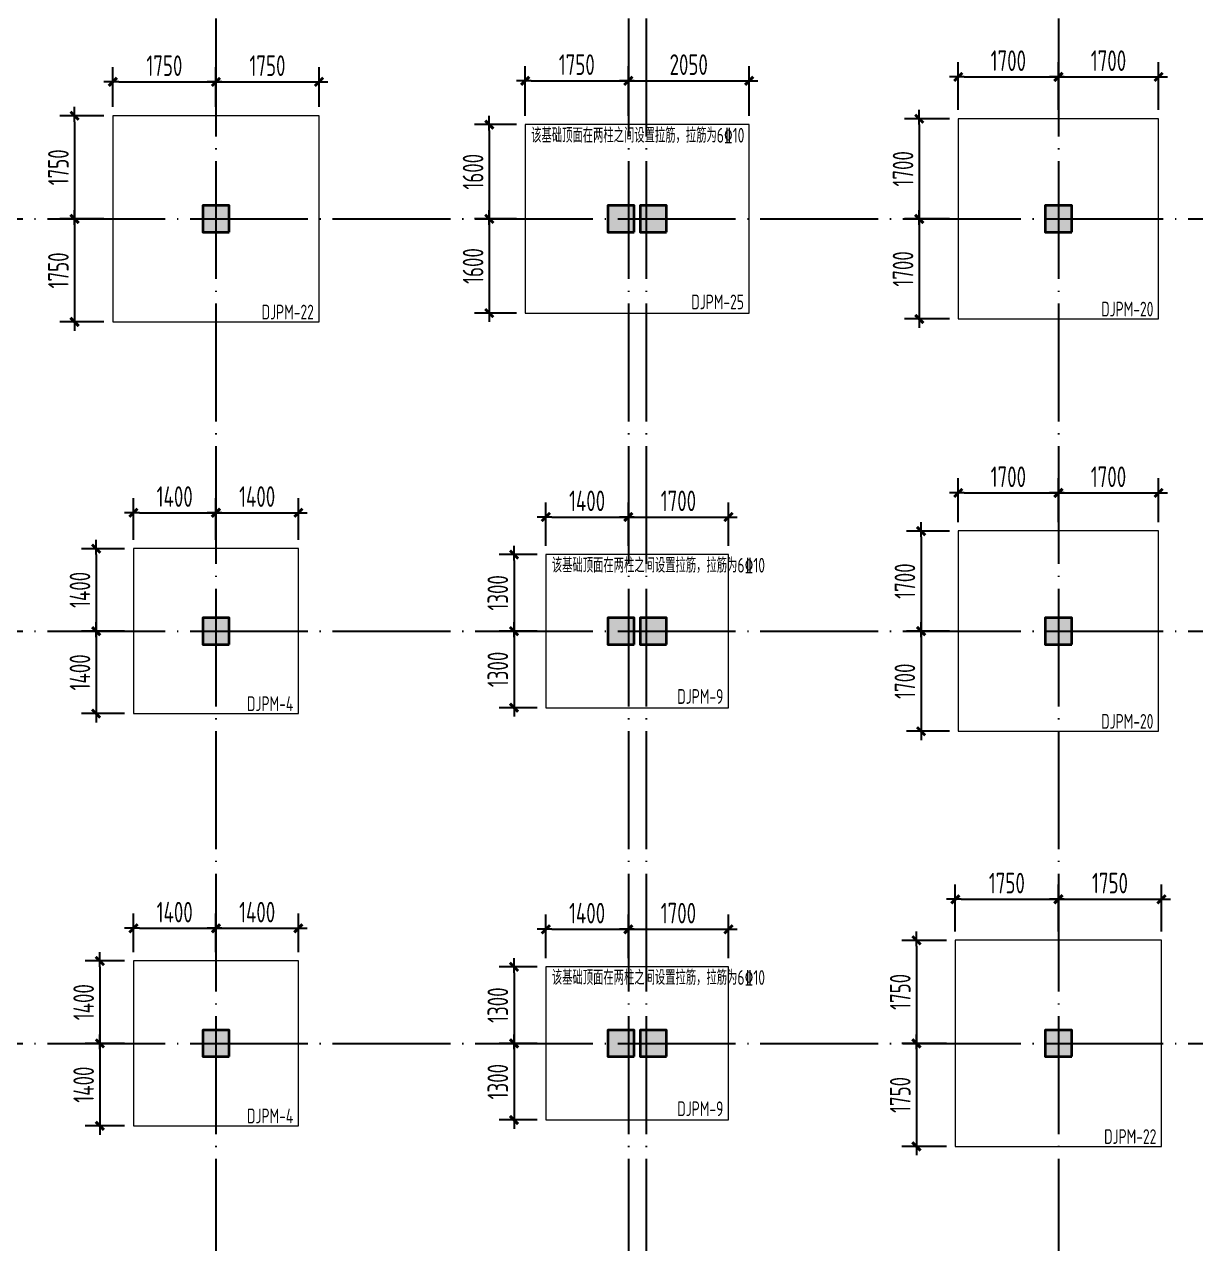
# Model space of a CAD drawing. Extents: x 8268344 to 8869063, y 669070 to 951310.
# Drawn here: x 8320939 to 8340819, y 724300 to 745001 of the extents above; entities that cross this region are included whole.
import ezdxf
from ezdxf.enums import TextEntityAlignment as Align

# ---------------------------------------------------------------- set-up
doc = ezdxf.new("R2010")
doc.units = 0
doc.header["$LTSCALE"] = 1000
doc.linetypes.add('DOTE', pattern=[2.42, 2, -0.2, 0.02, -0.2])
doc.layers.get('0').update_dxf_attribs({"linetype": 'CONTINUOUS'})
doc.layers.get('Defpoints').update_dxf_attribs({"linetype": 'CONTINUOUS'})
for name, color, linetype, lineweight in [('1505', 2, 'CONTINUOUS', 18), ('1526', 7, 'CONTINUOUS', 18), ('柱', 2, 'CONTINUOUS', 35)]:
    doc.layers.add(name, color=color, linetype=linetype, lineweight=lineweight)
for name, color, linetype in [('DIM', 3, 'CONTINUOUS'), ('DOTE', 1, 'DOTE'), ('柱涂实', 54, 'CONTINUOUS')]:
    doc.layers.add(name, color=color, linetype=linetype)
doc.styles.add('PkpmHz', font='Pkpmeng', dxfattribs={"width": 0.7, "bigfont": 'hztxt'})
doc.styles.add('TSSD_Dimension', font='Tssdeng.shx', dxfattribs={"width": 0.7, "bigfont": 'tssdchn.shx'})
doc.dimstyles.new('TSSD_100_100$0', dxfattribs={"dimtxt": 350, "dimasz": 100, "dimexe": 250, "dimexo": 150, "dimgap": 100, "dimtad": 1, "dimdec": 0, "dimzin": 0, "dimdsep": 46, "dimtxsty": 'TSSD_Dimension', "dimblk": '_TSDBK', "dimblk1": '_TSDBK', "dimblk2": '_TSDBK', "dimsah": 1, "dimcen": 0, "dimclrt": 7, "dimadec": 0, "dimazin": 0, "dimtfac": 1, "dimtdec": 0, "dimtix": 1, "dimtmove": 2, "dimatfit": 3, "dimldrblk": '_TSDBK', "dimfxl": 0, "dimtolj": 1, "dimtzin": 0, "dimarcsym": 0})

# ---------------------------------------------------------------- blocks, each defined once
blk = doc.blocks.new('_TSDBK')
blk.add_line((-1, 0), (1.5, 0))
at = {"const_width": 0.5}
blk.add_lwpolyline([(-0.7, -0.7), (0.7, 0.7)], dxfattribs=at)
blk = doc.blocks.new('*D2683')
at = {"layer": 'Defpoints', "color": 0}
for p in [(8329790, 728999), (8329250, 727699), (8329790, 727699)]:
    blk.add_point(p, dxfattribs=at)
at = {"layer": 'DIM', "color": 0, "lineweight": -2}
for p, q in [((8329640, 728999), (8329000, 728999)), ((8329250, 728899), (8329250, 727799)), ((8329640, 727699), (8329000, 727699))]:
    blk.add_line(p, q, dxfattribs=at)
at = {"layer": 'DIM', "color": 0, "lineweight": -2, "xscale": 100, "yscale": 100, "zscale": 100}
for p, rotation in [((8329250, 728999), 90), ((8329250, 727699), 270)]:
    blk.add_blockref('_TSDBK', p, dxfattribs=dict(at, rotation=rotation))
at = {"layer": 'DIM', "color": 7, "insert": (8328975, 728349), "char_height": 350, "attachment_point": 5, "rotation": 90, "style": 'TSSD_Dimension'}
blk.add_mtext('\\A1;1300', dxfattribs=at)
blk = doc.blocks.new('*D2684')
at = {"layer": 'Defpoints', "color": 0}
for p in [(8329790, 727699), (8329250, 726399), (8329790, 726399)]:
    blk.add_point(p, dxfattribs=at)
at = {"layer": 'DIM', "color": 0, "lineweight": -2}
for p, q in [((8329640, 727699), (8329000, 727699)), ((8329250, 727599), (8329250, 726499)), ((8329640, 726399), (8329000, 726399))]:
    blk.add_line(p, q, dxfattribs=at)
at = {"layer": 'DIM', "color": 0, "lineweight": -2, "xscale": 100, "yscale": 100, "zscale": 100}
for p, rotation in [((8329250, 727699), 90), ((8329250, 726399), 270)]:
    blk.add_blockref('_TSDBK', p, dxfattribs=dict(at, rotation=rotation))
at = {"layer": 'DIM', "color": 7, "insert": (8328975, 727049), "char_height": 350, "attachment_point": 5, "rotation": 90, "style": 'TSSD_Dimension'}
blk.add_mtext('\\A1;1300', dxfattribs=at)
blk = doc.blocks.new('*D2685')
at = {"layer": 'Defpoints', "color": 0}
for p in [(8331190, 729636), (8329790, 728999), (8331190, 728999)]:
    blk.add_point(p, dxfattribs=at)
at = {"layer": 'DIM', "color": 0, "lineweight": -2}
for p, q in [((8329790, 729149), (8329790, 729886)), ((8331190, 729149), (8331190, 729886)), ((8329890, 729636), (8331090, 729636))]:
    blk.add_line(p, q, dxfattribs=at)
at = {"layer": 'DIM', "color": 0, "lineweight": -2, "xscale": 100, "yscale": 100, "zscale": 100, "rotation": 180}
blk.add_blockref('_TSDBK', (8329790, 729636), dxfattribs=at)
at = {"layer": 'DIM', "color": 0, "lineweight": -2, "xscale": 100, "yscale": 100, "zscale": 100}
blk.add_blockref('_TSDBK', (8331190, 729636), dxfattribs=at)
at = {"layer": 'DIM', "color": 7, "insert": (8330490, 729911), "char_height": 350, "attachment_point": 5, "style": 'TSSD_Dimension'}
blk.add_mtext('\\A1;1400', dxfattribs=at)
blk = doc.blocks.new('*D2686')
at = {"layer": 'Defpoints', "color": 0}
for p in [(8332890, 729636), (8331190, 728999), (8332890, 728999)]:
    blk.add_point(p, dxfattribs=at)
at = {"layer": 'DIM', "color": 0, "lineweight": -2}
for p, q in [((8331190, 729149), (8331190, 729886)), ((8332890, 729149), (8332890, 729886)), ((8331290, 729636), (8332790, 729636))]:
    blk.add_line(p, q, dxfattribs=at)
at = {"layer": 'DIM', "color": 0, "lineweight": -2, "xscale": 100, "yscale": 100, "zscale": 100, "rotation": 180}
blk.add_blockref('_TSDBK', (8331190, 729636), dxfattribs=at)
at = {"layer": 'DIM', "color": 0, "lineweight": -2, "xscale": 100, "yscale": 100, "zscale": 100}
blk.add_blockref('_TSDBK', (8332890, 729636), dxfattribs=at)
at = {"layer": 'DIM', "color": 7, "insert": (8332040, 729911), "char_height": 350, "attachment_point": 5, "style": 'TSSD_Dimension'}
blk.add_mtext('\\A1;1700', dxfattribs=at)
blk = doc.blocks.new('*D2687')
at = {"layer": 'Defpoints', "color": 0}
for p in [(8329790, 735999), (8329250, 734699), (8329790, 734699)]:
    blk.add_point(p, dxfattribs=at)
at = {"layer": 'DIM', "color": 0, "lineweight": -2}
for p, q in [((8329640, 735999), (8329000, 735999)), ((8329250, 735899), (8329250, 734799)), ((8329640, 734699), (8329000, 734699))]:
    blk.add_line(p, q, dxfattribs=at)
at = {"layer": 'DIM', "color": 0, "lineweight": -2, "xscale": 100, "yscale": 100, "zscale": 100}
for p, rotation in [((8329250, 735999), 90), ((8329250, 734699), 270)]:
    blk.add_blockref('_TSDBK', p, dxfattribs=dict(at, rotation=rotation))
at = {"layer": 'DIM', "color": 7, "insert": (8328975, 735349), "char_height": 350, "attachment_point": 5, "rotation": 90, "style": 'TSSD_Dimension'}
blk.add_mtext('\\A1;1300', dxfattribs=at)
blk = doc.blocks.new('*D2688')
at = {"layer": 'Defpoints', "color": 0}
for p in [(8329790, 734699), (8329250, 733399), (8329790, 733399)]:
    blk.add_point(p, dxfattribs=at)
at = {"layer": 'DIM', "color": 0, "lineweight": -2}
for p, q in [((8329640, 734699), (8329000, 734699)), ((8329250, 734599), (8329250, 733499)), ((8329640, 733399), (8329000, 733399))]:
    blk.add_line(p, q, dxfattribs=at)
at = {"layer": 'DIM', "color": 0, "lineweight": -2, "xscale": 100, "yscale": 100, "zscale": 100}
for p, rotation in [((8329250, 734699), 90), ((8329250, 733399), 270)]:
    blk.add_blockref('_TSDBK', p, dxfattribs=dict(at, rotation=rotation))
at = {"layer": 'DIM', "color": 7, "insert": (8328975, 734049), "char_height": 350, "attachment_point": 5, "rotation": 90, "style": 'TSSD_Dimension'}
blk.add_mtext('\\A1;1300', dxfattribs=at)
blk = doc.blocks.new('*D2689')
at = {"layer": 'Defpoints', "color": 0}
for p in [(8331190, 736636), (8329790, 735999), (8331190, 735999)]:
    blk.add_point(p, dxfattribs=at)
at = {"layer": 'DIM', "color": 0, "lineweight": -2}
for p, q in [((8329790, 736149), (8329790, 736886)), ((8331190, 736149), (8331190, 736886)), ((8329890, 736636), (8331090, 736636))]:
    blk.add_line(p, q, dxfattribs=at)
at = {"layer": 'DIM', "color": 0, "lineweight": -2, "xscale": 100, "yscale": 100, "zscale": 100, "rotation": 180}
blk.add_blockref('_TSDBK', (8329790, 736636), dxfattribs=at)
at = {"layer": 'DIM', "color": 0, "lineweight": -2, "xscale": 100, "yscale": 100, "zscale": 100}
blk.add_blockref('_TSDBK', (8331190, 736636), dxfattribs=at)
at = {"layer": 'DIM', "color": 7, "insert": (8330490, 736911), "char_height": 350, "attachment_point": 5, "style": 'TSSD_Dimension'}
blk.add_mtext('\\A1;1400', dxfattribs=at)
blk = doc.blocks.new('*D2690')
at = {"layer": 'Defpoints', "color": 0}
for p in [(8332890, 736636), (8331190, 735999), (8332890, 735999)]:
    blk.add_point(p, dxfattribs=at)
at = {"layer": 'DIM', "color": 0, "lineweight": -2}
for p, q in [((8331190, 736149), (8331190, 736886)), ((8332890, 736149), (8332890, 736886)), ((8331290, 736636), (8332790, 736636))]:
    blk.add_line(p, q, dxfattribs=at)
at = {"layer": 'DIM', "color": 0, "lineweight": -2, "xscale": 100, "yscale": 100, "zscale": 100, "rotation": 180}
blk.add_blockref('_TSDBK', (8331190, 736636), dxfattribs=at)
at = {"layer": 'DIM', "color": 0, "lineweight": -2, "xscale": 100, "yscale": 100, "zscale": 100}
blk.add_blockref('_TSDBK', (8332890, 736636), dxfattribs=at)
at = {"layer": 'DIM', "color": 7, "insert": (8332040, 736911), "char_height": 350, "attachment_point": 5, "style": 'TSSD_Dimension'}
blk.add_mtext('\\A1;1700', dxfattribs=at)
blk = doc.blocks.new('*D2699')
at = {"layer": 'Defpoints', "color": 0}
for p in [(8329440, 743299), (8328830, 741699), (8329440, 741699)]:
    blk.add_point(p, dxfattribs=at)
at = {"layer": 'DIM', "color": 0, "lineweight": -2}
for p, q in [((8329290, 743299), (8328580, 743299)), ((8328830, 743199), (8328830, 741799)), ((8329290, 741699), (8328580, 741699))]:
    blk.add_line(p, q, dxfattribs=at)
at = {"layer": 'DIM', "color": 0, "lineweight": -2, "xscale": 100, "yscale": 100, "zscale": 100}
for p, rotation in [((8328830, 743299), 90), ((8328830, 741699), 270)]:
    blk.add_blockref('_TSDBK', p, dxfattribs=dict(at, rotation=rotation))
at = {"layer": 'DIM', "color": 7, "insert": (8328555, 742499), "char_height": 350, "attachment_point": 5, "rotation": 90, "style": 'TSSD_Dimension'}
blk.add_mtext('\\A1;1600', dxfattribs=at)
blk = doc.blocks.new('*D2700')
at = {"layer": 'Defpoints', "color": 0}
for p in [(8329440, 741699), (8328830, 740099), (8329440, 740099)]:
    blk.add_point(p, dxfattribs=at)
at = {"layer": 'DIM', "color": 0, "lineweight": -2}
for p, q in [((8329290, 741699), (8328580, 741699)), ((8328830, 741599), (8328830, 740199)), ((8329290, 740099), (8328580, 740099))]:
    blk.add_line(p, q, dxfattribs=at)
at = {"layer": 'DIM', "color": 0, "lineweight": -2, "xscale": 100, "yscale": 100, "zscale": 100}
for p, rotation in [((8328830, 741699), 90), ((8328830, 740099), 270)]:
    blk.add_blockref('_TSDBK', p, dxfattribs=dict(at, rotation=rotation))
at = {"layer": 'DIM', "color": 7, "insert": (8328555, 740899), "char_height": 350, "attachment_point": 5, "rotation": 90, "style": 'TSSD_Dimension'}
blk.add_mtext('\\A1;1600', dxfattribs=at)
blk = doc.blocks.new('*D2701')
at = {"layer": 'Defpoints', "color": 0}
for p in [(8331190, 744043), (8329440, 743299), (8331190, 743299)]:
    blk.add_point(p, dxfattribs=at)
at = {"layer": 'DIM', "color": 0, "lineweight": -2}
for p, q in [((8329440, 743449), (8329440, 744293)), ((8331190, 743449), (8331190, 744293)), ((8329540, 744043), (8331090, 744043))]:
    blk.add_line(p, q, dxfattribs=at)
at = {"layer": 'DIM', "color": 0, "lineweight": -2, "xscale": 100, "yscale": 100, "zscale": 100, "rotation": 180}
blk.add_blockref('_TSDBK', (8329440, 744043), dxfattribs=at)
at = {"layer": 'DIM', "color": 0, "lineweight": -2, "xscale": 100, "yscale": 100, "zscale": 100}
blk.add_blockref('_TSDBK', (8331190, 744043), dxfattribs=at)
at = {"layer": 'DIM', "color": 7, "insert": (8330315, 744318), "char_height": 350, "attachment_point": 5, "style": 'TSSD_Dimension'}
blk.add_mtext('\\A1;1750', dxfattribs=at)
blk = doc.blocks.new('*D2702')
at = {"layer": 'Defpoints', "color": 0}
for p in [(8333240, 744043), (8331190, 743299), (8333240, 743299)]:
    blk.add_point(p, dxfattribs=at)
at = {"layer": 'DIM', "color": 0, "lineweight": -2}
for p, q in [((8331190, 743449), (8331190, 744293)), ((8333240, 743449), (8333240, 744293)), ((8331290, 744043), (8333140, 744043))]:
    blk.add_line(p, q, dxfattribs=at)
at = {"layer": 'DIM', "color": 0, "lineweight": -2, "xscale": 100, "yscale": 100, "zscale": 100, "rotation": 180}
blk.add_blockref('_TSDBK', (8331190, 744043), dxfattribs=at)
at = {"layer": 'DIM', "color": 0, "lineweight": -2, "xscale": 100, "yscale": 100, "zscale": 100}
blk.add_blockref('_TSDBK', (8333240, 744043), dxfattribs=at)
at = {"layer": 'DIM', "color": 7, "insert": (8332215, 744318), "char_height": 350, "attachment_point": 5, "style": 'TSSD_Dimension'}
blk.add_mtext('\\A1;2050', dxfattribs=at)
blk = doc.blocks.new('*D2839')
at = {"layer": 'Defpoints', "color": 0}
for p in [(8322440, 743449), (8321791, 741699), (8322440, 741699)]:
    blk.add_point(p, dxfattribs=at)
at = {"layer": 'DIM', "color": 0, "lineweight": -2}
for p, q in [((8322290, 743449), (8321541, 743449)), ((8321791, 743349), (8321791, 741799)), ((8322290, 741699), (8321541, 741699))]:
    blk.add_line(p, q, dxfattribs=at)
at = {"layer": 'DIM', "color": 0, "lineweight": -2, "xscale": 100, "yscale": 100, "zscale": 100}
for p, rotation in [((8321791, 743449), 90), ((8321791, 741699), 270)]:
    blk.add_blockref('_TSDBK', p, dxfattribs=dict(at, rotation=rotation))
at = {"layer": 'DIM', "color": 7, "insert": (8321516, 742574), "char_height": 350, "attachment_point": 5, "rotation": 90, "style": 'TSSD_Dimension'}
blk.add_mtext('\\A1;1750', dxfattribs=at)
blk = doc.blocks.new('*D2840')
at = {"layer": 'Defpoints', "color": 0}
for p in [(8322440, 741699), (8321791, 739949), (8322440, 739949)]:
    blk.add_point(p, dxfattribs=at)
at = {"layer": 'DIM', "color": 0, "lineweight": -2}
for p, q in [((8322290, 741699), (8321541, 741699)), ((8321791, 741599), (8321791, 740049)), ((8322290, 739949), (8321541, 739949))]:
    blk.add_line(p, q, dxfattribs=at)
at = {"layer": 'DIM', "color": 0, "lineweight": -2, "xscale": 100, "yscale": 100, "zscale": 100}
for p, rotation in [((8321791, 741699), 90), ((8321791, 739949), 270)]:
    blk.add_blockref('_TSDBK', p, dxfattribs=dict(at, rotation=rotation))
at = {"layer": 'DIM', "color": 7, "insert": (8321516, 740824), "char_height": 350, "attachment_point": 5, "rotation": 90, "style": 'TSSD_Dimension'}
blk.add_mtext('\\A1;1750', dxfattribs=at)
blk = doc.blocks.new('*D2841')
at = {"layer": 'Defpoints', "color": 0}
for p in [(8324190, 744025), (8322440, 743449), (8324190, 743449)]:
    blk.add_point(p, dxfattribs=at)
at = {"layer": 'DIM', "color": 0, "lineweight": -2}
for p, q in [((8322440, 743599), (8322440, 744275)), ((8324190, 743599), (8324190, 744275)), ((8322540, 744025), (8324090, 744025))]:
    blk.add_line(p, q, dxfattribs=at)
at = {"layer": 'DIM', "color": 0, "lineweight": -2, "xscale": 100, "yscale": 100, "zscale": 100, "rotation": 180}
blk.add_blockref('_TSDBK', (8322440, 744025), dxfattribs=at)
at = {"layer": 'DIM', "color": 0, "lineweight": -2, "xscale": 100, "yscale": 100, "zscale": 100}
blk.add_blockref('_TSDBK', (8324190, 744025), dxfattribs=at)
at = {"layer": 'DIM', "color": 7, "insert": (8323315, 744300), "char_height": 350, "attachment_point": 5, "style": 'TSSD_Dimension'}
blk.add_mtext('\\A1;1750', dxfattribs=at)
blk = doc.blocks.new('*D2842')
at = {"layer": 'Defpoints', "color": 0}
for p in [(8325940, 744025), (8324190, 743449), (8325940, 743449)]:
    blk.add_point(p, dxfattribs=at)
at = {"layer": 'DIM', "color": 0, "lineweight": -2}
for p, q in [((8324190, 743599), (8324190, 744275)), ((8325940, 743599), (8325940, 744275)), ((8324290, 744025), (8325840, 744025))]:
    blk.add_line(p, q, dxfattribs=at)
at = {"layer": 'DIM', "color": 0, "lineweight": -2, "xscale": 100, "yscale": 100, "zscale": 100, "rotation": 180}
blk.add_blockref('_TSDBK', (8324190, 744025), dxfattribs=at)
at = {"layer": 'DIM', "color": 0, "lineweight": -2, "xscale": 100, "yscale": 100, "zscale": 100}
blk.add_blockref('_TSDBK', (8325940, 744025), dxfattribs=at)
at = {"layer": 'DIM', "color": 7, "insert": (8325065, 744300), "char_height": 350, "attachment_point": 5, "style": 'TSSD_Dimension'}
blk.add_mtext('\\A1;1750', dxfattribs=at)
blk = doc.blocks.new('*D2843')
at = {"layer": 'Defpoints', "color": 0}
for p in [(8336790, 743399), (8336128, 741699), (8336790, 741699)]:
    blk.add_point(p, dxfattribs=at)
at = {"layer": 'DIM', "color": 0, "lineweight": -2}
for p, q in [((8336640, 743399), (8335878, 743399)), ((8336128, 743299), (8336128, 741799)), ((8336640, 741699), (8335878, 741699))]:
    blk.add_line(p, q, dxfattribs=at)
at = {"layer": 'DIM', "color": 0, "lineweight": -2, "xscale": 100, "yscale": 100, "zscale": 100}
for p, rotation in [((8336128, 743399), 90), ((8336128, 741699), 270)]:
    blk.add_blockref('_TSDBK', p, dxfattribs=dict(at, rotation=rotation))
at = {"layer": 'DIM', "color": 7, "insert": (8335853, 742549), "char_height": 350, "attachment_point": 5, "rotation": 90, "style": 'TSSD_Dimension'}
blk.add_mtext('\\A1;1700', dxfattribs=at)
blk = doc.blocks.new('*D2844')
at = {"layer": 'Defpoints', "color": 0}
for p in [(8336790, 741699), (8336128, 739999), (8336790, 739999)]:
    blk.add_point(p, dxfattribs=at)
at = {"layer": 'DIM', "color": 0, "lineweight": -2}
for p, q in [((8336640, 741699), (8335878, 741699)), ((8336128, 741599), (8336128, 740099)), ((8336640, 739999), (8335878, 739999))]:
    blk.add_line(p, q, dxfattribs=at)
at = {"layer": 'DIM', "color": 0, "lineweight": -2, "xscale": 100, "yscale": 100, "zscale": 100}
for p, rotation in [((8336128, 741699), 90), ((8336128, 739999), 270)]:
    blk.add_blockref('_TSDBK', p, dxfattribs=dict(at, rotation=rotation))
at = {"layer": 'DIM', "color": 7, "insert": (8335853, 740849), "char_height": 350, "attachment_point": 5, "rotation": 90, "style": 'TSSD_Dimension'}
blk.add_mtext('\\A1;1700', dxfattribs=at)
blk = doc.blocks.new('*D2845')
at = {"layer": 'Defpoints', "color": 0}
for p in [(8338490, 744110), (8336790, 743399), (8338490, 743399)]:
    blk.add_point(p, dxfattribs=at)
at = {"layer": 'DIM', "color": 0, "lineweight": -2}
for p, q in [((8336790, 743549), (8336790, 744360)), ((8338490, 743549), (8338490, 744360)), ((8336890, 744110), (8338390, 744110))]:
    blk.add_line(p, q, dxfattribs=at)
at = {"layer": 'DIM', "color": 0, "lineweight": -2, "xscale": 100, "yscale": 100, "zscale": 100, "rotation": 180}
blk.add_blockref('_TSDBK', (8336790, 744110), dxfattribs=at)
at = {"layer": 'DIM', "color": 0, "lineweight": -2, "xscale": 100, "yscale": 100, "zscale": 100}
blk.add_blockref('_TSDBK', (8338490, 744110), dxfattribs=at)
at = {"layer": 'DIM', "color": 7, "insert": (8337640, 744385), "char_height": 350, "attachment_point": 5, "style": 'TSSD_Dimension'}
blk.add_mtext('\\A1;1700', dxfattribs=at)
blk = doc.blocks.new('*D2846')
at = {"layer": 'Defpoints', "color": 0}
for p in [(8340190, 744110), (8338490, 743399), (8340190, 743399)]:
    blk.add_point(p, dxfattribs=at)
at = {"layer": 'DIM', "color": 0, "lineweight": -2}
for p, q in [((8338490, 743549), (8338490, 744360)), ((8340190, 743549), (8340190, 744360)), ((8338590, 744110), (8340090, 744110))]:
    blk.add_line(p, q, dxfattribs=at)
at = {"layer": 'DIM', "color": 0, "lineweight": -2, "xscale": 100, "yscale": 100, "zscale": 100, "rotation": 180}
blk.add_blockref('_TSDBK', (8338490, 744110), dxfattribs=at)
at = {"layer": 'DIM', "color": 0, "lineweight": -2, "xscale": 100, "yscale": 100, "zscale": 100}
blk.add_blockref('_TSDBK', (8340190, 744110), dxfattribs=at)
at = {"layer": 'DIM', "color": 7, "insert": (8339340, 744385), "char_height": 350, "attachment_point": 5, "style": 'TSSD_Dimension'}
blk.add_mtext('\\A1;1700', dxfattribs=at)
blk = doc.blocks.new('*D2895')
at = {"layer": 'Defpoints', "color": 0}
for p in [(8322790, 736099), (8322157, 734699), (8322790, 734699)]:
    blk.add_point(p, dxfattribs=at)
at = {"layer": 'DIM', "color": 0, "lineweight": -2}
for p, q in [((8322640, 736099), (8321907, 736099)), ((8322157, 735999), (8322157, 734799)), ((8322640, 734699), (8321907, 734699))]:
    blk.add_line(p, q, dxfattribs=at)
at = {"layer": 'DIM', "color": 0, "lineweight": -2, "xscale": 100, "yscale": 100, "zscale": 100}
for p, rotation in [((8322157, 736099), 90), ((8322157, 734699), 270)]:
    blk.add_blockref('_TSDBK', p, dxfattribs=dict(at, rotation=rotation))
at = {"layer": 'DIM', "color": 7, "insert": (8321882, 735399), "char_height": 350, "attachment_point": 5, "rotation": 90, "style": 'TSSD_Dimension'}
blk.add_mtext('\\A1;1400', dxfattribs=at)
blk = doc.blocks.new('*D2896')
at = {"layer": 'Defpoints', "color": 0}
for p in [(8322790, 734699), (8322157, 733299), (8322790, 733299)]:
    blk.add_point(p, dxfattribs=at)
at = {"layer": 'DIM', "color": 0, "lineweight": -2}
for p, q in [((8322640, 734699), (8321907, 734699)), ((8322157, 734599), (8322157, 733399)), ((8322640, 733299), (8321907, 733299))]:
    blk.add_line(p, q, dxfattribs=at)
at = {"layer": 'DIM', "color": 0, "lineweight": -2, "xscale": 100, "yscale": 100, "zscale": 100}
for p, rotation in [((8322157, 734699), 90), ((8322157, 733299), 270)]:
    blk.add_blockref('_TSDBK', p, dxfattribs=dict(at, rotation=rotation))
at = {"layer": 'DIM', "color": 7, "insert": (8321882, 733999), "char_height": 350, "attachment_point": 5, "rotation": 90, "style": 'TSSD_Dimension'}
blk.add_mtext('\\A1;1400', dxfattribs=at)
blk = doc.blocks.new('*D2897')
at = {"layer": 'Defpoints', "color": 0}
for p in [(8324190, 736709), (8322790, 736099), (8324190, 736099)]:
    blk.add_point(p, dxfattribs=at)
at = {"layer": 'DIM', "color": 0, "lineweight": -2}
for p, q in [((8322790, 736249), (8322790, 736959)), ((8324190, 736249), (8324190, 736959)), ((8322890, 736709), (8324090, 736709))]:
    blk.add_line(p, q, dxfattribs=at)
at = {"layer": 'DIM', "color": 0, "lineweight": -2, "xscale": 100, "yscale": 100, "zscale": 100, "rotation": 180}
blk.add_blockref('_TSDBK', (8322790, 736709), dxfattribs=at)
at = {"layer": 'DIM', "color": 0, "lineweight": -2, "xscale": 100, "yscale": 100, "zscale": 100}
blk.add_blockref('_TSDBK', (8324190, 736709), dxfattribs=at)
at = {"layer": 'DIM', "color": 7, "insert": (8323490, 736984), "char_height": 350, "attachment_point": 5, "style": 'TSSD_Dimension'}
blk.add_mtext('\\A1;1400', dxfattribs=at)
blk = doc.blocks.new('*D2898')
at = {"layer": 'Defpoints', "color": 0}
for p in [(8325590, 736709), (8324190, 736099), (8325590, 736099)]:
    blk.add_point(p, dxfattribs=at)
at = {"layer": 'DIM', "color": 0, "lineweight": -2}
for p, q in [((8324190, 736249), (8324190, 736959)), ((8325590, 736249), (8325590, 736959)), ((8324290, 736709), (8325490, 736709))]:
    blk.add_line(p, q, dxfattribs=at)
at = {"layer": 'DIM', "color": 0, "lineweight": -2, "xscale": 100, "yscale": 100, "zscale": 100, "rotation": 180}
blk.add_blockref('_TSDBK', (8324190, 736709), dxfattribs=at)
at = {"layer": 'DIM', "color": 0, "lineweight": -2, "xscale": 100, "yscale": 100, "zscale": 100}
blk.add_blockref('_TSDBK', (8325590, 736709), dxfattribs=at)
at = {"layer": 'DIM', "color": 7, "insert": (8324890, 736984), "char_height": 350, "attachment_point": 5, "style": 'TSSD_Dimension'}
blk.add_mtext('\\A1;1400', dxfattribs=at)
blk = doc.blocks.new('*D2899')
at = {"layer": 'Defpoints', "color": 0}
for p in [(8336790, 736399), (8336159, 734699), (8336790, 734699)]:
    blk.add_point(p, dxfattribs=at)
at = {"layer": 'DIM', "color": 0, "lineweight": -2}
for p, q in [((8336640, 736399), (8335909, 736399)), ((8336159, 736299), (8336159, 734799)), ((8336640, 734699), (8335909, 734699))]:
    blk.add_line(p, q, dxfattribs=at)
at = {"layer": 'DIM', "color": 0, "lineweight": -2, "xscale": 100, "yscale": 100, "zscale": 100}
for p, rotation in [((8336159, 736399), 90), ((8336159, 734699), 270)]:
    blk.add_blockref('_TSDBK', p, dxfattribs=dict(at, rotation=rotation))
at = {"layer": 'DIM', "color": 7, "insert": (8335884, 735549), "char_height": 350, "attachment_point": 5, "rotation": 90, "style": 'TSSD_Dimension'}
blk.add_mtext('\\A1;1700', dxfattribs=at)
blk = doc.blocks.new('*D2900')
at = {"layer": 'Defpoints', "color": 0}
for p in [(8336790, 734699), (8336159, 732999), (8336790, 732999)]:
    blk.add_point(p, dxfattribs=at)
at = {"layer": 'DIM', "color": 0, "lineweight": -2}
for p, q in [((8336640, 734699), (8335909, 734699)), ((8336159, 734599), (8336159, 733099)), ((8336640, 732999), (8335909, 732999))]:
    blk.add_line(p, q, dxfattribs=at)
at = {"layer": 'DIM', "color": 0, "lineweight": -2, "xscale": 100, "yscale": 100, "zscale": 100}
for p, rotation in [((8336159, 734699), 90), ((8336159, 732999), 270)]:
    blk.add_blockref('_TSDBK', p, dxfattribs=dict(at, rotation=rotation))
at = {"layer": 'DIM', "color": 7, "insert": (8335884, 733849), "char_height": 350, "attachment_point": 5, "rotation": 90, "style": 'TSSD_Dimension'}
blk.add_mtext('\\A1;1700', dxfattribs=at)
blk = doc.blocks.new('*D2901')
at = {"layer": 'Defpoints', "color": 0}
for p in [(8338490, 737045), (8336790, 736399), (8338490, 736399)]:
    blk.add_point(p, dxfattribs=at)
at = {"layer": 'DIM', "color": 0, "lineweight": -2}
for p, q in [((8336790, 736549), (8336790, 737295)), ((8338490, 736549), (8338490, 737295)), ((8336890, 737045), (8338390, 737045))]:
    blk.add_line(p, q, dxfattribs=at)
at = {"layer": 'DIM', "color": 0, "lineweight": -2, "xscale": 100, "yscale": 100, "zscale": 100, "rotation": 180}
blk.add_blockref('_TSDBK', (8336790, 737045), dxfattribs=at)
at = {"layer": 'DIM', "color": 0, "lineweight": -2, "xscale": 100, "yscale": 100, "zscale": 100}
blk.add_blockref('_TSDBK', (8338490, 737045), dxfattribs=at)
at = {"layer": 'DIM', "color": 7, "insert": (8337640, 737320), "char_height": 350, "attachment_point": 5, "style": 'TSSD_Dimension'}
blk.add_mtext('\\A1;1700', dxfattribs=at)
blk = doc.blocks.new('*D2902')
at = {"layer": 'Defpoints', "color": 0}
for p in [(8340190, 737045), (8338490, 736399), (8340190, 736399)]:
    blk.add_point(p, dxfattribs=at)
at = {"layer": 'DIM', "color": 0, "lineweight": -2}
for p, q in [((8338490, 736549), (8338490, 737295)), ((8340190, 736549), (8340190, 737295)), ((8338590, 737045), (8340090, 737045))]:
    blk.add_line(p, q, dxfattribs=at)
at = {"layer": 'DIM', "color": 0, "lineweight": -2, "xscale": 100, "yscale": 100, "zscale": 100, "rotation": 180}
blk.add_blockref('_TSDBK', (8338490, 737045), dxfattribs=at)
at = {"layer": 'DIM', "color": 0, "lineweight": -2, "xscale": 100, "yscale": 100, "zscale": 100}
blk.add_blockref('_TSDBK', (8340190, 737045), dxfattribs=at)
at = {"layer": 'DIM', "color": 7, "insert": (8339340, 737320), "char_height": 350, "attachment_point": 5, "style": 'TSSD_Dimension'}
blk.add_mtext('\\A1;1700', dxfattribs=at)
blk = doc.blocks.new('*D2959')
at = {"layer": 'Defpoints', "color": 0}
for p in [(8322790, 729099), (8322220, 727699), (8322790, 727699)]:
    blk.add_point(p, dxfattribs=at)
at = {"layer": 'DIM', "color": 0, "lineweight": -2}
for p, q in [((8322640, 729099), (8321970, 729099)), ((8322220, 728999), (8322220, 727799)), ((8322640, 727699), (8321970, 727699))]:
    blk.add_line(p, q, dxfattribs=at)
at = {"layer": 'DIM', "color": 0, "lineweight": -2, "xscale": 100, "yscale": 100, "zscale": 100}
for p, rotation in [((8322220, 729099), 90), ((8322220, 727699), 270)]:
    blk.add_blockref('_TSDBK', p, dxfattribs=dict(at, rotation=rotation))
at = {"layer": 'DIM', "color": 7, "insert": (8321945, 728399), "char_height": 350, "attachment_point": 5, "rotation": 90, "style": 'TSSD_Dimension'}
blk.add_mtext('\\A1;1400', dxfattribs=at)
blk = doc.blocks.new('*D2960')
at = {"layer": 'Defpoints', "color": 0}
for p in [(8322790, 727699), (8322220, 726299), (8322790, 726299)]:
    blk.add_point(p, dxfattribs=at)
at = {"layer": 'DIM', "color": 0, "lineweight": -2}
for p, q in [((8322640, 727699), (8321970, 727699)), ((8322220, 727599), (8322220, 726399)), ((8322640, 726299), (8321970, 726299))]:
    blk.add_line(p, q, dxfattribs=at)
at = {"layer": 'DIM', "color": 0, "lineweight": -2, "xscale": 100, "yscale": 100, "zscale": 100}
for p, rotation in [((8322220, 727699), 90), ((8322220, 726299), 270)]:
    blk.add_blockref('_TSDBK', p, dxfattribs=dict(at, rotation=rotation))
at = {"layer": 'DIM', "color": 7, "insert": (8321945, 726999), "char_height": 350, "attachment_point": 5, "rotation": 90, "style": 'TSSD_Dimension'}
blk.add_mtext('\\A1;1400', dxfattribs=at)
blk = doc.blocks.new('*D2961')
at = {"layer": 'Defpoints', "color": 0}
for p in [(8324190, 729653), (8322790, 729099), (8324190, 729099)]:
    blk.add_point(p, dxfattribs=at)
at = {"layer": 'DIM', "color": 0, "lineweight": -2}
for p, q in [((8322790, 729249), (8322790, 729903)), ((8324190, 729249), (8324190, 729903)), ((8322890, 729653), (8324090, 729653))]:
    blk.add_line(p, q, dxfattribs=at)
at = {"layer": 'DIM', "color": 0, "lineweight": -2, "xscale": 100, "yscale": 100, "zscale": 100, "rotation": 180}
blk.add_blockref('_TSDBK', (8322790, 729653), dxfattribs=at)
at = {"layer": 'DIM', "color": 0, "lineweight": -2, "xscale": 100, "yscale": 100, "zscale": 100}
blk.add_blockref('_TSDBK', (8324190, 729653), dxfattribs=at)
at = {"layer": 'DIM', "color": 7, "insert": (8323490, 729928), "char_height": 350, "attachment_point": 5, "style": 'TSSD_Dimension'}
blk.add_mtext('\\A1;1400', dxfattribs=at)
blk = doc.blocks.new('*D2962')
at = {"layer": 'Defpoints', "color": 0}
for p in [(8325590, 729653), (8324190, 729099), (8325590, 729099)]:
    blk.add_point(p, dxfattribs=at)
at = {"layer": 'DIM', "color": 0, "lineweight": -2}
for p, q in [((8324190, 729249), (8324190, 729903)), ((8325590, 729249), (8325590, 729903)), ((8324290, 729653), (8325490, 729653))]:
    blk.add_line(p, q, dxfattribs=at)
at = {"layer": 'DIM', "color": 0, "lineweight": -2, "xscale": 100, "yscale": 100, "zscale": 100, "rotation": 180}
blk.add_blockref('_TSDBK', (8324190, 729653), dxfattribs=at)
at = {"layer": 'DIM', "color": 0, "lineweight": -2, "xscale": 100, "yscale": 100, "zscale": 100}
blk.add_blockref('_TSDBK', (8325590, 729653), dxfattribs=at)
at = {"layer": 'DIM', "color": 7, "insert": (8324890, 729928), "char_height": 350, "attachment_point": 5, "style": 'TSSD_Dimension'}
blk.add_mtext('\\A1;1400', dxfattribs=at)
blk = doc.blocks.new('*D2963')
at = {"layer": 'Defpoints', "color": 0}
for p in [(8336740, 729449), (8336080, 727699), (8336740, 727699)]:
    blk.add_point(p, dxfattribs=at)
at = {"layer": 'DIM', "color": 0, "lineweight": -2}
for p, q in [((8336590, 729449), (8335830, 729449)), ((8336080, 729349), (8336080, 727799)), ((8336590, 727699), (8335830, 727699))]:
    blk.add_line(p, q, dxfattribs=at)
at = {"layer": 'DIM', "color": 0, "lineweight": -2, "xscale": 100, "yscale": 100, "zscale": 100}
for p, rotation in [((8336080, 729449), 90), ((8336080, 727699), 270)]:
    blk.add_blockref('_TSDBK', p, dxfattribs=dict(at, rotation=rotation))
at = {"layer": 'DIM', "color": 7, "insert": (8335805, 728574), "char_height": 350, "attachment_point": 5, "rotation": 90, "style": 'TSSD_Dimension'}
blk.add_mtext('\\A1;1750', dxfattribs=at)
blk = doc.blocks.new('*D2964')
at = {"layer": 'Defpoints', "color": 0}
for p in [(8336740, 727699), (8336080, 725949), (8336740, 725949)]:
    blk.add_point(p, dxfattribs=at)
at = {"layer": 'DIM', "color": 0, "lineweight": -2}
for p, q in [((8336590, 727699), (8335830, 727699)), ((8336080, 727599), (8336080, 726049)), ((8336590, 725949), (8335830, 725949))]:
    blk.add_line(p, q, dxfattribs=at)
at = {"layer": 'DIM', "color": 0, "lineweight": -2, "xscale": 100, "yscale": 100, "zscale": 100}
for p, rotation in [((8336080, 727699), 90), ((8336080, 725949), 270)]:
    blk.add_blockref('_TSDBK', p, dxfattribs=dict(at, rotation=rotation))
at = {"layer": 'DIM', "color": 7, "insert": (8335805, 726824), "char_height": 350, "attachment_point": 5, "rotation": 90, "style": 'TSSD_Dimension'}
blk.add_mtext('\\A1;1750', dxfattribs=at)
blk = doc.blocks.new('*D2965')
at = {"layer": 'Defpoints', "color": 0}
for p in [(8338490, 730146), (8336740, 729449), (8338490, 729449)]:
    blk.add_point(p, dxfattribs=at)
at = {"layer": 'DIM', "color": 0, "lineweight": -2}
for p, q in [((8336740, 729599), (8336740, 730396)), ((8338490, 729599), (8338490, 730396)), ((8336840, 730146), (8338390, 730146))]:
    blk.add_line(p, q, dxfattribs=at)
at = {"layer": 'DIM', "color": 0, "lineweight": -2, "xscale": 100, "yscale": 100, "zscale": 100, "rotation": 180}
blk.add_blockref('_TSDBK', (8336740, 730146), dxfattribs=at)
at = {"layer": 'DIM', "color": 0, "lineweight": -2, "xscale": 100, "yscale": 100, "zscale": 100}
blk.add_blockref('_TSDBK', (8338490, 730146), dxfattribs=at)
at = {"layer": 'DIM', "color": 7, "insert": (8337615, 730421), "char_height": 350, "attachment_point": 5, "style": 'TSSD_Dimension'}
blk.add_mtext('\\A1;1750', dxfattribs=at)
blk = doc.blocks.new('*D2966')
at = {"layer": 'Defpoints', "color": 0}
for p in [(8340240, 730146), (8338490, 729449), (8340240, 729449)]:
    blk.add_point(p, dxfattribs=at)
at = {"layer": 'DIM', "color": 0, "lineweight": -2}
for p, q in [((8338490, 729599), (8338490, 730396)), ((8340240, 729599), (8340240, 730396)), ((8338590, 730146), (8340140, 730146))]:
    blk.add_line(p, q, dxfattribs=at)
at = {"layer": 'DIM', "color": 0, "lineweight": -2, "xscale": 100, "yscale": 100, "zscale": 100, "rotation": 180}
blk.add_blockref('_TSDBK', (8338490, 730146), dxfattribs=at)
at = {"layer": 'DIM', "color": 0, "lineweight": -2, "xscale": 100, "yscale": 100, "zscale": 100}
blk.add_blockref('_TSDBK', (8340240, 730146), dxfattribs=at)
at = {"layer": 'DIM', "color": 7, "insert": (8339365, 730421), "char_height": 350, "attachment_point": 5, "style": 'TSSD_Dimension'}
blk.add_mtext('\\A1;1750', dxfattribs=at)

msp = doc.modelspace()

# ---------------------------------------------------------------- hatches: boundary and pattern name
at = {"layer": '柱涂实'}
for points in [[(8324415, 741474.4), (8324415, 741924.4), (8323965, 741924.4), (8323965, 741474.4)], [(8331290, 741474.4), (8331290, 741924.4), (8330840, 741924.4), (8330840, 741474.4)], [(8331840, 741474.4), (8331840, 741924.4), (8331390, 741924.4), (8331390, 741474.4)], [(8338715, 741474.4), (8338715, 741924.4), (8338265, 741924.4), (8338265, 741474.4)], [(8324415, 734474.4), (8324415, 734924.4), (8323965, 734924.4), (8323965, 734474.4)], [(8331290, 734474.4), (8331290, 734924.4), (8330840, 734924.4), (8330840, 734474.4)], [(8331840, 734474.4), (8331840, 734924.4), (8331390, 734924.4), (8331390, 734474.4)], [(8338715, 734474.4), (8338715, 734924.4), (8338265, 734924.4), (8338265, 734474.4)], [(8324415, 727474.4), (8324415, 727924.4), (8323965, 727924.4), (8323965, 727474.4)], [(8331290, 727474.4), (8331290, 727924.4), (8330840, 727924.4), (8330840, 727474.4)], [(8331840, 727474.4), (8331840, 727924.4), (8331390, 727924.4), (8331390, 727474.4)], [(8338715, 727474.4), (8338715, 727924.4), (8338265, 727924.4), (8338265, 727474.4)]]:
    msp.add_hatch(color=256, dxfattribs=at).paths.add_polyline_path(points)

# ---------------------------------------------------------------- linework, layer by layer
at = {"layer": '1505'}
for points in [[(8322440, 739949.4), (8325940, 739949.4), (8325940, 743449.4), (8322440, 743449.4)], [(8336790, 739999.4), (8340190, 739999.4), (8340190, 743399.4), (8336790, 743399.4)], [(8329440, 740099.4), (8333240, 740099.4), (8333240, 743299.4), (8329440, 743299.4)], [(8336790, 732999.4), (8340190, 732999.4), (8340190, 736399.4), (8336790, 736399.4)], [(8322790, 733299.4), (8325590, 733299.4), (8325590, 736099.4), (8322790, 736099.4)], [(8329790, 733399.4), (8332890, 733399.4), (8332890, 735999.4), (8329790, 735999.4)], [(8336740, 725949.4), (8340240, 725949.4), (8340240, 729449.4), (8336740, 729449.4)], [(8322790, 726299.4), (8325590, 726299.4), (8325590, 729099.4), (8322790, 729099.4)], [(8329790, 726399.4), (8332890, 726399.4), (8332890, 728999.4), (8329790, 728999.4)]]:
    msp.add_lwpolyline(points, close=True, dxfattribs=at)
at = {"layer": 'DOTE'}
for p, q in [((8324190, 757199.4), (8324190, 712199.4)), ((8331190, 757199.4), (8331190, 712199.4)), ((8331190, 757199.4), (8331190, 712199.4)), ((8331490, 757199.4), (8331490, 712199.4)), ((8338490, 757199.4), (8338490, 712199.4)), ((8280190, 741699.4), (8382490, 741699.4)), ((8280190, 734699.4), (8382490, 734699.4)), ((8280190, 727699.4), (8382490, 727699.4))]:
    msp.add_line(p, q, dxfattribs=at)
at = {"layer": '柱'}
for points in [[(8324415, 741474.4), (8324415, 741924.4), (8323965, 741924.4), (8323965, 741474.4)], [(8331290, 741474.4), (8331290, 741924.4), (8330840, 741924.4), (8330840, 741474.4)], [(8331840, 741474.4), (8331840, 741924.4), (8331390, 741924.4), (8331390, 741474.4)], [(8338715, 741474.4), (8338715, 741924.4), (8338265, 741924.4), (8338265, 741474.4)], [(8324415, 734474.4), (8324415, 734924.4), (8323965, 734924.4), (8323965, 734474.4)], [(8331290, 734474.4), (8331290, 734924.4), (8330840, 734924.4), (8330840, 734474.4)], [(8331840, 734474.4), (8331840, 734924.4), (8331390, 734924.4), (8331390, 734474.4)], [(8338715, 734474.4), (8338715, 734924.4), (8338265, 734924.4), (8338265, 734474.4)], [(8324415, 727474.4), (8324415, 727924.4), (8323965, 727924.4), (8323965, 727474.4)], [(8331290, 727474.4), (8331290, 727924.4), (8330840, 727924.4), (8330840, 727474.4)], [(8331840, 727474.4), (8331840, 727924.4), (8331390, 727924.4), (8331390, 727474.4)], [(8338715, 727474.4), (8338715, 727924.4), (8338265, 727924.4), (8338265, 727474.4)]]:
    msp.add_lwpolyline(points, close=True, dxfattribs=at)
at = {"layer": '柱涂实', "linetype": 'Continuous'}
for points in [[(8324415, 741474.4), (8324415, 741924.4), (8323965, 741924.4), (8323965, 741474.4)], [(8331290, 741474.4), (8331290, 741924.4), (8330840, 741924.4), (8330840, 741474.4)], [(8331840, 741474.4), (8331840, 741924.4), (8331390, 741924.4), (8331390, 741474.4)], [(8338715, 741474.4), (8338715, 741924.4), (8338265, 741924.4), (8338265, 741474.4)], [(8324415, 734474.4), (8324415, 734924.4), (8323965, 734924.4), (8323965, 734474.4)], [(8331290, 734474.4), (8331290, 734924.4), (8330840, 734924.4), (8330840, 734474.4)], [(8331840, 734474.4), (8331840, 734924.4), (8331390, 734924.4), (8331390, 734474.4)], [(8338715, 734474.4), (8338715, 734924.4), (8338265, 734924.4), (8338265, 734474.4)], [(8324415, 727474.4), (8324415, 727924.4), (8323965, 727924.4), (8323965, 727474.4)], [(8331290, 727474.4), (8331290, 727924.4), (8330840, 727924.4), (8330840, 727474.4)], [(8331840, 727474.4), (8331840, 727924.4), (8331390, 727924.4), (8331390, 727474.4)], [(8338715, 727474.4), (8338715, 727924.4), (8338265, 727924.4), (8338265, 727474.4)]]:
    msp.add_lwpolyline(points, close=True, dxfattribs=at)

# ---------------------------------------------------------------- texts
at = {"layer": '1526', "style": 'PkpmHz', "width": 0.7}
for s, p in [('该基础顶面在两柱之间设置拉筋，拉筋为6%%13210', (8333160, 742993.3)), ('DJPM-25', (8333152.5, 740164.5)), ('DJPM-20', (8340102.5, 740042.4)), ('DJPM-22', (8325852.5, 739992.4)), ('该基础顶面在两柱之间设置拉筋，拉筋为6%%13210', (8333510, 735693.3)), ('DJPM-9', (8332802.5, 733464.6)), ('DJPM-4', (8325502.5, 733342.4)), ('DJPM-20', (8340102.5, 733042.4)), ('该基础顶面在两柱之间设置拉筋，拉筋为6%%13210', (8333510, 728693.3)), ('DJPM-9', (8332802.5, 726464.6)), ('DJPM-4', (8325502.5, 726342.4)), ('DJPM-22', (8340152.5, 725992.4))]:
    msp.add_text(s, height=250, dxfattribs=at).set_placement(p, align=Align.RIGHT)

# ---------------------------------------------------------------- dimensions: what is measured, and where the dimension line sits
at = {"layer": 'DIM'}
for base, p1, p2, picture, middle in [((8324190, 744024.6), (8322440, 743449.4), (8324190, 743449.4), '*D2841', (8323315, 744299.6)), ((8325940, 744024.6), (8324190, 743449.4), (8325940, 743449.4), '*D2842', (8325065, 744299.6)), ((8331190, 744042.8), (8329440, 743299.4), (8331190, 743299.4), '*D2701', (8330315, 744317.8)), ((8333240, 744042.8), (8331190, 743299.4), (8333240, 743299.4), '*D2702', (8332215, 744317.8)), ((8338490, 744109.9), (8336790, 743399.4), (8338490, 743399.4), '*D2845', (8337640, 744384.9)), ((8340190, 744109.9), (8338490, 743399.4), (8340190, 743399.4), '*D2846', (8339340, 744384.9)), ((8338490, 737044.6), (8336790, 736399.4), (8338490, 736399.4), '*D2901', (8337640, 737319.6)), ((8340190, 737044.6), (8338490, 736399.4), (8340190, 736399.4), '*D2902', (8339340, 737319.6)), ((8324190, 736709.4), (8322790, 736099.4), (8324190, 736099.4), '*D2897', (8323490, 736984.4)), ((8325590, 736709.4), (8324190, 736099.4), (8325590, 736099.4), '*D2898', (8324890, 736984.4)), ((8331190, 736636.1), (8329790, 735999.4), (8331190, 735999.4), '*D2689', (8330490, 736911.1)), ((8332890, 736636.1), (8331190, 735999.4), (8332890, 735999.4), '*D2690', (8332040, 736911.1)), ((8338490, 730145.6), (8336740, 729449.4), (8338490, 729449.4), '*D2965', (8337615, 730420.6)), ((8340240, 730145.6), (8338490, 729449.4), (8340240, 729449.4), '*D2966', (8339365, 730420.6)), ((8324190, 729652.9), (8322790, 729099.4), (8324190, 729099.4), '*D2961', (8323490, 729927.9)), ((8325590, 729652.9), (8324190, 729099.4), (8325590, 729099.4), '*D2962', (8324890, 729927.9)), ((8331190, 729636.1), (8329790, 728999.4), (8331190, 728999.4), '*D2685', (8330490, 729911.1)), ((8332890, 729636.1), (8331190, 728999.4), (8332890, 728999.4), '*D2686', (8332040, 729911.1))]:
    dim = msp.add_linear_dim(base=base, p1=p1, p2=p2, dimstyle='TSSD_100_100$0', dxfattribs=at)
    dim.commit()
    dim.dimension.update_dxf_attribs({"geometry": picture, "text_midpoint": middle})
for base, p1, p2, picture, middle in [((8321791, 741699.4), (8322440, 743449.4), (8322440, 741699.4), '*D2839', (8321516, 742574.4)), ((8328830.5, 741699.4), (8329440, 743299.4), (8329440, 741699.4), '*D2699', (8328555.5, 742499.4)), ((8336128.1, 741699.4), (8336790, 743399.4), (8336790, 741699.4), '*D2843', (8335853.1, 742549.4)), ((8321791, 739949.4), (8322440, 741699.4), (8322440, 739949.4), '*D2840', (8321516, 740824.4)), ((8328830.5, 740099.4), (8329440, 741699.4), (8329440, 740099.4), '*D2700', (8328555.5, 740899.4)), ((8336128.1, 739999.4), (8336790, 741699.4), (8336790, 739999.4), '*D2844', (8335853.1, 740849.4)), ((8336158.7, 734699.4), (8336790, 736399.4), (8336790, 734699.4), '*D2899', (8335883.7, 735549.4)), ((8322156.5, 734699.4), (8322790, 736099.4), (8322790, 734699.4), '*D2895', (8321881.5, 735399.4)), ((8329249.6, 734699.4), (8329790, 735999.4), (8329790, 734699.4), '*D2687', (8328974.6, 735349.4)), ((8322156.5, 733299.4), (8322790, 734699.4), (8322790, 733299.4), '*D2896', (8321881.5, 733999.4)), ((8329249.6, 733399.4), (8329790, 734699.4), (8329790, 733399.4), '*D2688', (8328974.6, 734049.4)), ((8336158.7, 732999.4), (8336790, 734699.4), (8336790, 732999.4), '*D2900', (8335883.7, 733849.4)), ((8336080, 727699.4), (8336740, 729449.4), (8336740, 727699.4), '*D2963', (8335805, 728574.4)), ((8322219.6, 727699.4), (8322790, 729099.4), (8322790, 727699.4), '*D2959', (8321944.6, 728399.4)), ((8329249.6, 727699.4), (8329790, 728999.4), (8329790, 727699.4), '*D2683', (8328974.6, 728349.4)), ((8322219.6, 726299.4), (8322790, 727699.4), (8322790, 726299.4), '*D2960', (8321944.6, 726999.4)), ((8329249.6, 726399.4), (8329790, 727699.4), (8329790, 726399.4), '*D2684', (8328974.6, 727049.4)), ((8336080, 725949.4), (8336740, 727699.4), (8336740, 725949.4), '*D2964', (8335805, 726824.4))]:
    dim = msp.add_linear_dim(base=base, p1=p1, p2=p2, angle=90, dimstyle='TSSD_100_100$0', dxfattribs=at)
    dim.commit()
    dim.dimension.update_dxf_attribs({"geometry": picture, "text_midpoint": middle})

doc.saveas('drawing.dxf')
